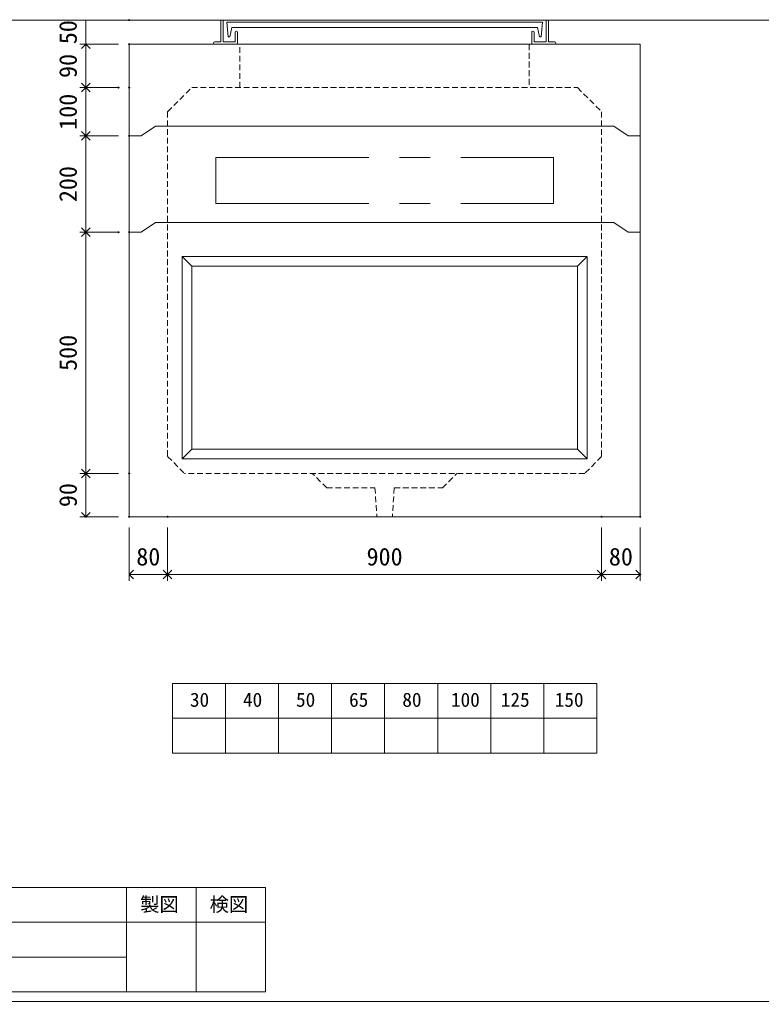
# Model space of a CAD drawing. Units: millimetres, scale not verified. Extents: x -4890 to 18490, y -2319 to 2319.
# Drawn here: x 308 to 1846, y -1956 to 80 of the extents above; entities that cross this region are included whole.
import ezdxf
from ezdxf.enums import TextEntityAlignment as Align

# ---------------------------------------------------------------- set-up
doc = ezdxf.new("R2010")
doc.units = ezdxf.units.MM
doc.header["$LTSCALE"] = 10
doc.header["$PDMODE"] = 32
doc.header["$PDSIZE"] = 2
doc.linetypes.add('DASHED1', pattern=[1.8, 1.2, -0.6])
doc.linetypes.add('USER2', pattern=[50.8, 31.75, -6.35, 6.35, -6.35])
doc.layers.add('0-1_Defpoints', color=7, linetype='Continuous')
for name, color, linetype, lineweight in [('0-2_waku', 7, 'Continuous', 18), ('0-3_gaikei', 7, 'Continuous', 18), ('0-4_kakure', 7, 'DASHED1', 5), ('0-5_sunpou', 7, 'Continuous', 5), ('0-9_uchigawa', 6, 'Continuous', 18), ('0-B_futa', 3, 'Continuous', 18), ('0-C_GL', 4, 'Continuous', 18), ('0-E_文字１', 7, 'Continuous', 18), ('1-3_uchigawa2', 6, 'USER2', 18)]:
    doc.layers.add(name, color=color, linetype=linetype, lineweight=lineweight)
doc.styles.add('ＭＳ ゴシック', font='')
doc.styles.get('ＭＳ ゴシック').set_extended_font_data('MS Gothic')

# ---------------------------------------------------------------- blocks, each defined once
blk = doc.blocks.new('_Open90')
at = {"layer": '0-5_sunpou'}
blk.add_line((0, 0), (-1, 0), dxfattribs=at)
blk.add_lwpolyline([(-0.5, 0.5), (0, 0), (-0.5, -0.5)], dxfattribs=at)
blk = doc.blocks.new('D88')
at = {"layer": '0-1_Defpoints'}
for p in [(1982.32, 1824.36), (1893, 1324.36), (1982.32, 1324.36)]:
    blk.add_point(p, dxfattribs=at)
at = {"layer": '0-5_sunpou'}
for p, q in [((1960.32, 1824.36), (1880, 1824.36)), ((1893, 1806.36), (1893, 1342.36)), ((1960.32, 1324.36), (1880, 1324.36))]:
    blk.add_line(p, q, dxfattribs=at)
at = {"layer": '0-5_sunpou', "xscale": 18, "yscale": 18}
for p, rotation in [((1893, 1824.36), 90), ((1893, 1324.36), 270)]:
    blk.add_blockref('_Open90', p, dxfattribs=dict(at, rotation=rotation))
at = {"layer": '0-5_sunpou', "style": 'ＭＳ ゴシック'}
blk.add_text('500', height=36.66, rotation=90, dxfattribs=at).set_placement((1885, 1536.86), align=Align.BOTTOM_LEFT)
blk = doc.blocks.new('D89')
at = {"layer": '0-1_Defpoints'}
for p in [(1982.32, 1324.36), (1893, 1234.36), (1982.32, 1234.36)]:
    blk.add_point(p, dxfattribs=at)
at = {"layer": '0-5_sunpou'}
for p, q in [((1960.32, 1324.36), (1880, 1324.36)), ((1893, 1306.36), (1893, 1252.36)), ((1960.32, 1234.36), (1880, 1234.36))]:
    blk.add_line(p, q, dxfattribs=at)
at = {"layer": '0-5_sunpou', "xscale": 18, "yscale": 18}
for p, rotation in [((1893, 1324.36), 90), ((1893, 1234.36), 270)]:
    blk.add_blockref('_Open90', p, dxfattribs=dict(at, rotation=rotation))
at = {"layer": '0-5_sunpou', "style": 'ＭＳ ゴシック'}
blk.add_text('90', height=36.66, rotation=90, dxfattribs=at).set_placement((1885, 1254.36), align=Align.BOTTOM_LEFT)
blk = doc.blocks.new('D90')
at = {"layer": '0-1_Defpoints'}
for p in [(1982.32, 1234.36), (2062.32, 1234.36), (2062.32, 1114.33)]:
    blk.add_point(p, dxfattribs=at)
at = {"layer": '0-5_sunpou'}
for p, q in [((1982.32, 1212.36), (1982.32, 1101.33)), ((2062.32, 1212.36), (2062.32, 1101.33)), ((2000.32, 1114.33), (2044.32, 1114.33))]:
    blk.add_line(p, q, dxfattribs=at)
at = {"layer": '0-5_sunpou', "xscale": 18, "yscale": 18, "rotation": 180}
blk.add_blockref('_Open90', (1982.32, 1114.33), dxfattribs=at)
at = {"layer": '0-5_sunpou', "xscale": 18, "yscale": 18}
blk.add_blockref('_Open90', (2062.32, 1114.33), dxfattribs=at)
at = {"layer": '0-5_sunpou', "style": 'ＭＳ ゴシック'}
blk.add_text('80', height=36.66, dxfattribs=at).set_placement((1997.32, 1122.33), align=Align.BOTTOM_LEFT)
blk = doc.blocks.new('D91')
at = {"layer": '0-1_Defpoints'}
for p in [(2062.32, 1234.36), (2962.32, 1234.36), (2962.32, 1114.33)]:
    blk.add_point(p, dxfattribs=at)
at = {"layer": '0-5_sunpou'}
for p, q in [((2062.32, 1212.36), (2062.32, 1101.33)), ((2962.32, 1212.36), (2962.32, 1101.33)), ((2080.32, 1114.33), (2944.32, 1114.33))]:
    blk.add_line(p, q, dxfattribs=at)
at = {"layer": '0-5_sunpou', "xscale": 18, "yscale": 18, "rotation": 180}
blk.add_blockref('_Open90', (2062.32, 1114.33), dxfattribs=at)
at = {"layer": '0-5_sunpou', "xscale": 18, "yscale": 18}
blk.add_blockref('_Open90', (2962.32, 1114.33), dxfattribs=at)
at = {"layer": '0-5_sunpou', "style": 'ＭＳ ゴシック'}
blk.add_text('900', height=36.66, dxfattribs=at).set_placement((2474.82, 1122.33), align=Align.BOTTOM_LEFT)
blk = doc.blocks.new('D92')
at = {"layer": '0-1_Defpoints'}
for p in [(2962.32, 1234.36), (3042.32, 1234.36), (3042.32, 1114.33)]:
    blk.add_point(p, dxfattribs=at)
at = {"layer": '0-5_sunpou'}
for p, q in [((2962.32, 1212.36), (2962.32, 1101.33)), ((3042.32, 1212.36), (3042.32, 1101.33)), ((2980.32, 1114.33), (3024.32, 1114.33))]:
    blk.add_line(p, q, dxfattribs=at)
at = {"layer": '0-5_sunpou', "xscale": 18, "yscale": 18, "rotation": 180}
blk.add_blockref('_Open90', (2962.32, 1114.33), dxfattribs=at)
at = {"layer": '0-5_sunpou', "xscale": 18, "yscale": 18}
blk.add_blockref('_Open90', (3042.32, 1114.33), dxfattribs=at)
at = {"layer": '0-5_sunpou', "style": 'ＭＳ ゴシック'}
blk.add_text('80', height=36.66, dxfattribs=at).set_placement((2977.32, 1122.33), align=Align.BOTTOM_LEFT)
blk = doc.blocks.new('D93')
at = {"layer": '0-1_Defpoints'}
for p in [(1982.32, 2214.36), (1893, 2124.36), (1982.32, 2124.36)]:
    blk.add_point(p, dxfattribs=at)
at = {"layer": '0-5_sunpou'}
for p, q in [((1960.32, 2214.36), (1880, 2214.36)), ((1893, 2196.36), (1893, 2142.36)), ((1960.32, 2124.36), (1880, 2124.36))]:
    blk.add_line(p, q, dxfattribs=at)
at = {"layer": '0-5_sunpou', "xscale": 18, "yscale": 18}
for p, rotation in [((1893, 2214.36), 90), ((1893, 2124.36), 270)]:
    blk.add_blockref('_Open90', p, dxfattribs=dict(at, rotation=rotation))
at = {"layer": '0-5_sunpou', "style": 'ＭＳ ゴシック'}
blk.add_text('90', height=36.66, rotation=90, dxfattribs=at).set_placement((1885, 2144.36), align=Align.BOTTOM_LEFT)
blk = doc.blocks.new('D94')
at = {"layer": '0-1_Defpoints'}
for p in [(1960.32, 2124.36), (1893, 2024.36), (1982.32, 2024.36)]:
    blk.add_point(p, dxfattribs=at)
at = {"layer": '0-5_sunpou'}
for p, q in [((1938.32, 2124.36), (1880, 2124.36)), ((1893, 2106.36), (1893, 2042.36)), ((1960.32, 2024.36), (1880, 2024.36))]:
    blk.add_line(p, q, dxfattribs=at)
at = {"layer": '0-5_sunpou', "xscale": 18, "yscale": 18}
for p, rotation in [((1893, 2124.36), 90), ((1893, 2024.36), 270)]:
    blk.add_blockref('_Open90', p, dxfattribs=dict(at, rotation=rotation))
at = {"layer": '0-5_sunpou', "style": 'ＭＳ ゴシック'}
blk.add_text('100', height=36.66, rotation=90, dxfattribs=at).set_placement((1885, 2036.86), align=Align.BOTTOM_LEFT)
blk = doc.blocks.new('D95')
at = {"layer": '0-1_Defpoints'}
for p in [(1982.32, 2024.36), (1893, 1824.36), (1960.32, 1824.36)]:
    blk.add_point(p, dxfattribs=at)
at = {"layer": '0-5_sunpou'}
for p, q in [((1960.32, 2024.36), (1880, 2024.36)), ((1893, 2006.36), (1893, 1842.36)), ((1938.32, 1824.36), (1880, 1824.36))]:
    blk.add_line(p, q, dxfattribs=at)
at = {"layer": '0-5_sunpou', "xscale": 18, "yscale": 18}
for p, rotation in [((1893, 2024.36), 90), ((1893, 1824.36), 270)]:
    blk.add_blockref('_Open90', p, dxfattribs=dict(at, rotation=rotation))
at = {"layer": '0-5_sunpou', "style": 'ＭＳ ゴシック'}
blk.add_text('200', height=36.66, rotation=90, dxfattribs=at).set_placement((1885, 1886.86), align=Align.BOTTOM_LEFT)
blk = doc.blocks.new('D113')
at = {"layer": '0-1_Defpoints'}
for p in [(1982.32, 2264.36), (1893, 2214.36), (1982.32, 2214.36)]:
    blk.add_point(p, dxfattribs=at)
at = {"layer": '0-5_sunpou'}
for p, q in [((1960.32, 2264.36), (1880, 2264.36)), ((1893, 2264.36), (1893, 2214.36)), ((1960.32, 2214.36), (1880, 2214.36))]:
    blk.add_line(p, q, dxfattribs=at)
at = {"layer": '0-5_sunpou', "style": 'ＭＳ ゴシック'}
blk.add_text('50', height=36.66, rotation=90, dxfattribs=at).set_placement((1885, 2214.36), align=Align.BOTTOM_LEFT)

msp = doc.modelspace()

# ---------------------------------------------------------------- linework, layer by layer
at = {"layer": '0-2_waku'}
for p, q in [((624.94, -1296.6), (624.94, -1440.6)), ((624.94, -1296.6), (624.94, -1440.6)), ((624.94, -1296.6), (624.94, -1440.6)), ((624.94, -1296.6), (624.94, -1440.6)), ((624.94, -1296.6), (1504.94, -1296.6)), ((734.94, -1296.6), (734.94, -1440.6)), ((844.94, -1296.6), (844.94, -1440.6)), ((844.94, -1296.6), (844.94, -1440.6)), ((954.94, -1296.6), (954.94, -1440.6)), ((1064.94, -1296.6), (1064.94, -1440.6)), ((1174.94, -1296.6), (1174.94, -1440.6)), ((1284.94, -1296.6), (1284.94, -1440.6)), ((1394.94, -1296.6), (1394.94, -1440.6)), ((1504.94, -1296.6), (1504.94, -1440.6)), ((624.94, -1368.6), (1504.94, -1368.6)), ((624.94, -1440.6), (1504.94, -1440.6)), ((-1210.06, -1719.6), (817.94, -1719.6)), ((529.94, -1719.6), (529.94, -1935.6)), ((529.94, -1719.6), (529.94, -1935.6)), ((673.94, -1719.6), (673.94, -1935.6)), ((817.94, -1719.6), (817.94, -1935.6)), ((-1210.06, -1791.6), (817.94, -1791.6)), ((-1210.06, -1863.6), (529.94, -1863.6)), ((-1210.06, -1935.6), (817.94, -1935.6)), ((-1230.06, -1955.6), (4889.94, -1955.6)), ((-1230.06, -1955.6), (4889.94, -1955.6))]:
    msp.add_line(p, q, dxfattribs=at)
at = {"layer": '0-3_gaikei'}
for p, q in [((534.94, 29.4), (1594.94, 29.4)), ((534.94, -950.6), (534.94, 29.4)), ((629.94, 29.4), (739.94, 29.4)), ((629.94, 29.4), (739.94, 29.4)), ((629.94, 29.4), (739.94, 29.4)), ((664.94, 29.4), (1464.94, 29.4)), ((664.94, 29.4), (1464.94, 29.4)), ((1499.94, 29.4), (1389.94, 29.4)), ((1499.94, 29.4), (1389.94, 29.4)), ((1594.94, -950.6), (1594.94, 29.4)), ((559.94, -160.6), (589.94, -140.6)), ((559.94, -160.6), (534.94, -160.6)), ((1569.94, -160.6), (1594.94, -160.6)), ((559.94, -360.6), (589.94, -340.6)), ((559.94, -360.6), (534.94, -360.6)), ((1569.94, -360.6), (1594.94, -360.6)), ((1594.94, -950.6), (534.94, -950.6))]:
    msp.add_line(p, q, dxfattribs=at)
for points in [[(559.94, -160.6), (589.94, -140.6), (1539.94, -140.6)], [(1539.94, -140.6), (1569.94, -160.6), (1594.94, -160.6)], [(559.94, -360.6), (589.94, -340.6), (1539.94, -340.6)], [(1539.94, -340.6), (1569.94, -360.6), (1594.94, -360.6)]]:
    msp.add_lwpolyline(points, dxfattribs=at)
at = {"layer": '0-4_kakure'}
for p, q in [((764.94, -60.6), (764.94, 29.4)), ((1364.94, 29.4), (1364.94, -60.6)), ((614.94, -110.6), (664.94, -60.6)), ((614.94, -110.6), (664.94, -60.6)), ((664.94, -60.6), (1464.94, -60.6)), ((664.94, -60.6), (1464.94, -60.6)), ((1464.94, -60.6), (1514.94, -110.6)), ((1464.94, -60.6), (1514.94, -110.6)), ((614.94, -110.6), (614.94, -825.6)), ((1514.94, -110.6), (1514.94, -825.6)), ((614.94, -825.6), (649.94, -860.6)), ((1514.94, -825.6), (1479.94, -860.6)), ((1479.94, -860.6), (649.94, -860.6)), ((944.94, -890.6), (914.94, -860.6)), ((1184.94, -890.6), (1214.94, -860.6)), ((944.94, -890.6), (1044.94, -890.6)), ((1044.94, -890.6), (1048.94, -950.6)), ((1084.94, -890.6), (1080.94, -950.6)), ((1084.94, -890.6), (1184.94, -890.6))]:
    msp.add_line(p, q, dxfattribs=at)
at = {"layer": '0-9_uchigawa'}
for p, q in [((644.94, -410.6), (644.94, -830.6)), ((644.94, -410.6), (1064.94, -410.6)), ((644.94, -410.6), (664.94, -430.6)), ((1064.94, -410.6), (1484.94, -410.6)), ((1064.94, -410.6), (1484.94, -410.6)), ((1484.94, -410.6), (1464.94, -430.6)), ((1484.94, -410.6), (1484.94, -830.6)), ((664.94, -430.6), (664.94, -810.6)), ((664.94, -430.6), (1064.94, -430.6)), ((664.94, -430.6), (1064.94, -430.6)), ((1064.94, -430.6), (1464.94, -430.6)), ((1464.94, -430.6), (1464.94, -810.6)), ((664.94, -810.6), (644.94, -830.6)), ((664.94, -810.6), (1064.94, -810.6)), ((1064.94, -810.6), (1464.94, -810.6)), ((1464.94, -810.6), (1484.94, -830.6)), ((644.94, -830.6), (1064.94, -830.6)), ((1064.94, -830.6), (1484.94, -830.6))]:
    msp.add_line(p, q, dxfattribs=at)
at = {"layer": '0-B_futa'}
for p, q in [((724.94, 77.4), (724.94, 34.4)), ((726.94, 79.4), (729.94, 79.4)), ((729.94, 79.4), (729.94, 34.4)), ((737.75, 74.9), (1392.08, 74.9)), ((737.75, 74.9), (740.24, 44.9)), ((748.27, 63.9), (743.95, 44.9)), ((748.27, 63.9), (1381.61, 63.9)), ((1381.61, 63.9), (1385.93, 44.9)), ((1392.08, 74.9), (1389.83, 44.9)), ((1399.94, 79.4), (1399.94, 34.4)), ((1399.94, 79.4), (1402.94, 79.4)), ((1404.94, 77.4), (1404.94, 34.4)), ((740.24, 44.9), (743.95, 44.9)), ((754.94, 54.4), (754.94, 34.4)), ((756.94, 56.4), (757.94, 56.4)), ((759.94, 54.4), (759.94, 29.4)), ((1369.94, 54.4), (1369.94, 29.4)), ((1372.94, 56.4), (1371.94, 56.4)), ((1374.94, 54.4), (1374.94, 34.4)), ((1389.83, 44.9), (1385.93, 44.9)), ((709.94, 32.4), (709.94, 31.4)), ((711.94, 34.4), (724.94, 34.4)), ((759.94, 29.4), (711.94, 29.4)), ((729.94, 34.4), (754.94, 34.4)), ((1369.94, 29.4), (1417.94, 29.4)), ((1399.94, 34.4), (1374.94, 34.4)), ((1417.94, 34.4), (1404.94, 34.4)), ((1419.94, 32.4), (1419.94, 31.4))]:
    msp.add_line(p, q, dxfattribs=at)
for centre, start, end in [((726.94, 77.4), 90, 180), ((1402.94, 77.4), 0, 90), ((756.94, 54.4), 90, 180), ((757.94, 54.4), 0, 90), ((1371.94, 54.4), 90, 180), ((1372.94, 54.4), 0, 90), ((711.94, 32.4), 90, 180), ((711.94, 31.4), 180, 270), ((1417.94, 32.4), 0, 90), ((1417.94, 31.4), 270, 0)]:
    msp.add_arc(centre, 2, start, end, dxfattribs=at)
at = {"layer": '0-C_GL'}
msp.add_line((-1230.06, 79.4), (4889.94, 79.4), dxfattribs=at)
at = {"layer": '1-3_uchigawa2'}
for p, q in [((714.94, -205.6), (714.94, -300.6)), ((714.94, -205.6), (1414.94, -205.6)), ((1414.94, -205.6), (1414.94, -300.6)), ((714.94, -300.6), (1414.94, -300.6))]:
    msp.add_line(p, q, dxfattribs=at)

# ---------------------------------------------------------------- block references
at = {"layer": '0-5_sunpou'}
for name in ['D113', 'D93', 'D94', 'D95', 'D88', 'D89', 'D90', 'D91', 'D92']:
    msp.add_blockref(name, (-1447.37, -2184.96), dxfattribs=at)

# ---------------------------------------------------------------- texts
at = {"layer": '0-E_文字１', "style": 'ＭＳ ゴシック'}
for s, p in [('30', (661.19, -1353.52)), ('40', (771.19, -1353.52)), ('50', (881.19, -1353.52)), ('65', (991.19, -1353.52)), ('80', (1101.6, -1353.52)), ('100', (1202.47, -1353.52)), ('125', (1305.86, -1353.52)), ('150', (1417.62, -1353.52)), ('製図', (558, -1777.85)), ('検図', (702, -1777.85))]:
    msp.add_text(s, height=29.33, dxfattribs=at).set_placement(p, align=Align.BOTTOM_LEFT)

doc.saveas('drawing.dxf')
